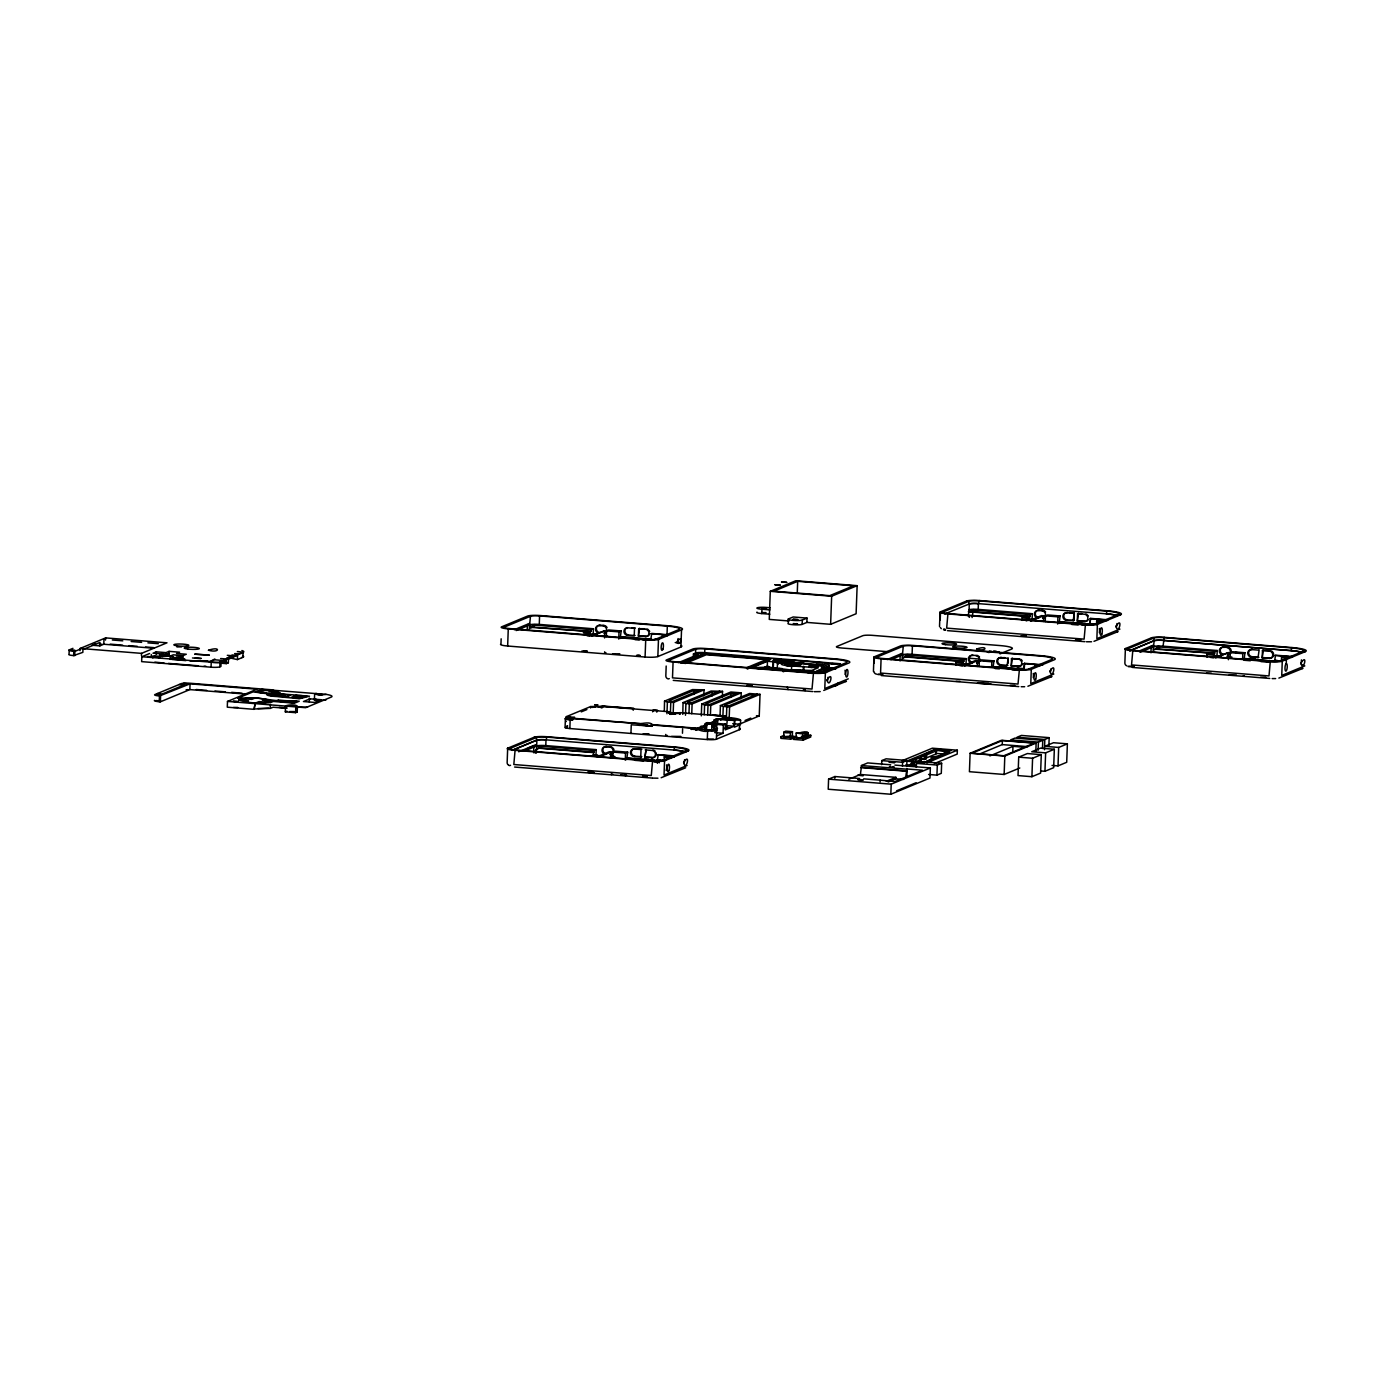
<?xml version="1.0" encoding="UTF-8"?>
<svg xmlns="http://www.w3.org/2000/svg" width="1375" height="1375" viewBox="0 0 1375 1375"><rect width="100%" height="100%" fill="white"/><g stroke="black" fill="none" stroke-linecap="round" stroke-linejoin="round"><path stroke-width="1.5" d="M72.944 648.347L69.214 649.894L69.059 654.208A6.995 0.98 2.1 0 0 73.631 655.6L82.844 652.352L82.947 649.464M73.631 655.6L73.803 651.286A6.995 0.98 2.1 0 1 69.214 649.894M74.748 655.703L74.903 651.372L80.713 648.966M80.059 650.616L80.145 648.45L105.634 637.897L166.994 642.812L141.505 653.366L80.145 648.45M95.133 643.964L92.091 645.236L99.877 645.855L99.997 642.4L84.494 648.914M99.877 645.855L103.778 644.239L103.967 639.341M105.548 640.045L105.634 637.897M141.436 655.531L141.505 653.366M149.583 653.52L141.831 656.734L141.642 661.633L211.062 667.202A6.995 0.98 2.1 0 0 219.811 666.875L220.945 666.394L221.066 662.939L226.377 660.739L226.273 663.627L220.378 663.145M151.216 656.425L151.284 654.552M152.831 657.955L152.9 655.806L159.569 657.834L159.672 655.256L162.714 653.984L162.628 656.58L154.842 655.961M156.2 654.431L156.303 651.836L166.014 652.627L169.073 651.355L179.609 652.197L176.567 653.469L186.295 654.242L182.978 655.617L173.267 654.827L170.225 656.098L159.672 655.256M246.314 694.134L189.853 689.597L160.359 701.817L159.259 701.731L159.466 695.973A6.995 0.98 2.1 0 1 154.894 694.581L181.414 683.581A6.995 0.98 2.1 0 1 190.18 683.255L272.078 689.82L280.328 692.914L275.55 693.086L277.011 693.533L309.495 696.214L299.423 698.741L277.2 696.558A10.777 1.512 2.1 0 1 268.572 693.911L253.034 691.866L237.669 698.242L254.667 697.795L275.395 700.459L299.234 701.216L294.542 703.158L273.298 701.456L270.48 702.625L255.166 703.209L254.083 709.328L227.288 707.18L227.494 701.422L256.988 689.202L190.059 683.839L159.466 695.973M160.359 701.817L160.583 696.059M160.102 654.741L165.928 655.205L166.014 652.627M162.508 656.356L168.884 656.116L169.073 651.355M182.978 655.617L182.892 658.212L170.122 658.694L170.225 656.098M189.853 689.597L190.059 683.839M214.844 658.986L209.275 661.994L214.586 659.794L226.377 660.739M211.062 667.202L211.234 662.303A6.995 0.98 2.1 0 0 220 661.977L243.048 652.42A17.17 2.423 2.1 0 0 241.88 650.53M219.811 666.875L220 661.977M226.273 663.627L228.353 662.767L228.491 659.158L237.548 655.411L237.394 659.587L228.198 657.559M232.873 655.772L226.772 658.298L232.873 655.772L227.322 655.325M237.394 659.587L242.877 657.319L243.048 652.42M254.083 709.328L255.166 703.209M254.959 708.967L270.273 708.4L270.411 704.55M285.312 711.838L285.519 706.08C287.616 704.327 300.42 704.567 295.797 706.905L295.591 712.663L285.312 711.838L286.928 711.167M295.591 712.663L297.206 711.992L297.412 706.234M309.289 701.972L309.427 698.139M323.83 699.823L325.875 700.116L314.342 700.15L314.669 693.997L316.233 693.361M501.153 638.808L500.964 643.981A10.192 1.444 2.1 0 0 507.65 646.027L645.081 657.044A10.192 1.444 2.1 0 0 657.852 656.562L680.9 647.006A20.384 2.87 2.1 0 0 681.347 645.528M507.65 646.027L508.269 628.891A10.192 1.444 2.1 0 1 501.6 626.845L527.691 616.034A10.192 1.444 2.1 0 1 540.461 615.553L668.181 625.78A20.384 2.87 2.1 0 1 681.536 629.87L680.9 647.006M527.192 629.716L527.381 624.525M529.375 625.075L529.444 623.425L514.336 629.681M530.475 616.258L504.384 627.069A7.288 1.031 2.1 0 0 509.145 628.53L646.594 639.547A7.288 1.031 2.1 0 0 655.703 639.203L678.752 629.647A17.462 2.458 2.1 0 0 667.322 626.141L539.584 615.914A7.288 1.031 2.1 0 0 530.475 616.258L529.289 628.581L532.692 627.052L590.442 631.675L591.25 629.647L593.416 628.753L593.209 634.511M534.256 626.811C529.942 623.27 539.636 625.247 534.325 625.092M533.998 752.95A2.905 2.75 67.5 0 1 533.689 751.489L533.895 745.731L528.206 748.086M516.175 630.558L530.166 624.748A7.288 1.031 2.1 0 1 539.275 624.405L539.584 615.914M535.683 753.191L535.803 749.77L539.069 747.983L593.948 752.263L594.017 750.544L596.183 749.633L595.977 755.408L600.205 755.734M535.889 746.264L535.958 744.614L518.667 751.781M511.895 750.372L536.542 740.163L536.628 737.413A7.648 1.083 2.1 0 1 546.202 737.052L673.939 747.295A17.841 2.509 2.1 0 1 685.609 750.87L688.05 751.059L664.555 760.788A10.192 1.444 2.1 0 1 651.784 761.269L514.353 750.269A10.192 1.444 2.1 0 1 507.667 748.223L507.152 762.472A2.905 2.75 67.5 0 0 507.891 764.586M536.422 752.881L536.886 740.18A7.288 1.031 2.1 0 1 545.995 739.836L673.836 750.028A17.841 2.509 2.1 0 1 685.609 752.142M540.77 748.017C536.405 744.459 546.236 746.453 540.839 746.281M524.373 751.042L536.68 745.955A7.288 1.031 2.1 0 1 545.789 745.594L545.995 739.836M720.345 720.156L726.223 717.716L726.309 715.911L725.519 717.664L728.337 717.527A17.462 2.458 2.1 0 1 739.097 719.263L739.527 719.434A17.462 2.458 2.1 0 1 740.575 720.259L740.42 724.384A17.462 2.458 2.1 0 1 739.63 724.986L739.475 729.661L716.409 739.217A7.288 1.031 2.1 0 1 707.3 739.561L569.852 728.544A7.288 1.031 2.1 0 1 565.091 727.083L565.4 718.455L572.997 719.761L573.048 718.317L572.258 720.07L570.161 719.898A7.288 1.031 2.1 0 1 565.4 718.455M572.516 718.592L566.277 718.094L566.328 716.65L590.683 706.544L601.184 706.32L669.212 711.769L669.161 713.212M569.508 720.225L569.559 718.781L567.497 718.919L570.694 719.039L569.559 718.781M569.852 728.544L570.161 719.898M572.43 719.658L572.481 718.214L574.647 717.32L566.328 716.65M587.263 635.955L591.181 634.339L589.789 634.219L590.442 631.675M590.631 707.988L590.683 706.544M600.961 756.766L596.784 756.439L596.853 754.995L592.969 755.442L593.948 752.263M594.017 756.216L594.069 754.772L596.853 754.995M601.133 707.764L601.184 706.32M601.958 707.764L602.748 706.011L633.995 708.52L602.009 706.32M589.067 636.247L604.639 630.833L604.587 637.948M602.748 706.011L602.697 707.455L600.617 707.283A7.288 1.031 2.1 0 0 597.798 707.145M604.673 651.784L604.622 653.211L605.911 652.678M620.194 638.481L621.191 630.97L608.695 629.973L606.513 630.867L606.306 636.642L607.612 636.092M597.506 756.645L609.056 751.85L611.153 752.022L611.153 757.694M611.428 773.214L611.377 774.641L612.683 774.108M626.691 759.67L627.705 752.159L615.209 751.163L613.027 752.073L612.82 757.831L614.127 757.281M618.75 639.083L619.008 631.881L621.191 630.97M625.264 760.272L625.522 753.07L627.705 752.159M625.316 774.314L625.264 775.758L626.57 775.225L620.623 774.744M630.936 733.442L631.262 724.797L651.853 726.086C653.091 721.205 643.569 723.37 640.509 723.663L572.481 718.214M633.205 710.256L633.256 708.83M649.739 633.548A3.781 3.575 67.5 0 1 646.078 636.367L638.413 636.178L638.688 628.684L644.652 628.736M638.413 636.178L639.547 628.323M639.117 723.559L639.169 725.433L639.959 723.68L572.309 718.627M640.509 723.663L640.458 725.106L639.066 725.003M640.905 723.508L640.853 724.952L651.956 725.828M640.75 757.041L641.025 749.547L634.219 748.997A3.781 3.575 67.5 0 0 630.472 752.469A3.781 3.575 67.5 0 0 633.944 756.491L641.627 756.68L633.944 756.491M645.081 657.044L645.717 639.908A10.192 1.444 2.1 0 0 658.487 639.427L681.536 629.87M644.909 757.367L646.061 749.53L644.909 757.367L652.592 757.556A3.781 3.575 67.5 0 0 656.167 752.812M668.078 634.734A17.462 2.458 2.1 0 0 667.012 634.648L651.733 633.428L650.788 639.495L620.245 637.038M651.114 726.395L652.008 724.402M651.561 726L651.612 724.556L697.434 728.234L726.138 716.341L680.316 712.663L672.633 713.092L669.212 711.769M652.317 724.608L652.248 726.052L640.32 725.158M652.627 711.82L653.434 710.067L657.594 710.411L652.678 710.377M657.852 656.562L658.487 639.427M656.803 712.164L656.855 710.72M626.742 758.227L657.284 760.684L658.247 754.617L673.509 755.837A17.462 2.458 2.1 0 1 674.592 755.923M657.388 763.314L657.095 759.894L660.653 760.134M659.209 762.867L659.295 760.702M664.314 710.944L664.538 701.113L692.502 689.58L704.017 689.855L703.794 695.75M667.012 634.648L667.322 626.141M666.188 666.033L665.827 675.812A2.905 2.75 67.5 0 0 668.508 678.923L669.247 678.614M664.125 760.53L664.263 756.92L671.395 756.027L657.508 754.927M665.741 734.422L665.689 735.866L666.995 735.316M666.961 713.762L667.391 701.972L664.538 701.113M668.766 713.367L668.817 711.941M670.364 714.038L670.794 702.247L701.233 689.631M673.08 662.011L672.495 677.858L812.023 689.047L813.484 672.839A7.288 1.031 2.1 0 0 822.594 672.495L825.378 672.719L848.856 662.991A20.384 2.87 2.1 0 0 835.519 658.9L705.702 648.502A10.192 1.444 2.1 0 0 692.948 648.983L666.411 659.983A10.192 1.444 2.1 0 0 673.08 662.011L812.608 673.2A10.192 1.444 2.1 0 0 825.378 672.719L824.794 688.566L848.289 678.82M673.131 714.261L673.561 702.47L704.017 689.855M678.253 643.552L678.391 639.564M679.886 714.261L679.938 712.817M682.773 714.381L683.066 702.591L711.047 691.058L722.545 691.35L722.339 697.228M682.464 733.236L682.619 728.922M685.489 715.241L685.919 703.467L683.066 702.591M688.961 713.556L689.322 703.742L719.778 691.127M693.327 657.8L693.464 653.967L695.853 652.97A6.995 0.98 2.1 0 1 704.619 652.644L840.486 663.764L829.469 663.987L821.906 667.116L834.333 668.113M691.745 713.78L692.106 703.966L722.545 691.35M691.694 729.283L691.745 727.839L691.264 729.455L692.261 729.042M693.756 694.478L693.894 690.439L699.72 690.267M695.578 653.245L695.716 649.206A7.288 1.031 2.1 0 1 704.842 648.862L834.642 659.261A17.462 2.458 2.1 0 1 846.089 662.767L822.594 672.495M695.819 729.97C694.461 727.152 703.553 733.116 707.609 730.916A7.288 1.031 2.1 0 0 716.736 730.572L716.409 739.217M697.434 728.234L697.383 729.661L691.23 729.18M700.906 729.695L701.044 726.086M701.302 715.877L701.731 704.086L730.881 692.003L741.228 692.845L741.005 698.723M704.688 652.884L704.842 648.862M704.241 714.777L704.602 704.963L701.731 704.086M705.066 730.022L705.306 723.542L707.489 722.648L713.986 723.216L713.78 728.973M706.475 729.867L706.698 723.663L708.881 722.752L708.83 724.195L715.567 721.394L715.619 719.967L717.784 719.056L717.63 723.388L712.095 725.673M707.438 724.075L707.489 722.648M707.644 715.052L708.005 705.237L738.444 692.622M707.3 739.561L707.609 730.916M710.411 715.275L710.772 705.461L741.228 692.845M712.147 695.956L712.302 691.917L718.248 691.745M739.63 724.986L734.422 727.152L734.663 720.311L734.027 726.241L725.244 729.884L725.45 724.127L718.85 723.594L716.77 724.453L716.547 730.228L711.7 729.833L711.906 724.075L713.986 723.216M734.663 720.311L716.616 718.85L714.227 719.847L714.175 721.291L715.567 721.394M716.083 721.927L715.98 724.797L714.673 725.347M720.019 716.392L720.414 705.581L749.547 693.498L760.031 694.341L759.241 715.945L738.306 724.625M722.872 717.252L723.267 706.458L720.414 705.581M716.53 735.969L723.061 733.27L723.353 724.986L725.45 724.127M726.378 718.523L726.808 706.733L757.264 694.117M729.163 718.747L729.592 706.956L760.031 694.341M730.675 697.434L730.83 693.413L736.931 693.241M756.525 668.422L766.27 668.766L769.312 667.511L779.848 668.783M769.811 614.212L761.802 613.559L761.956 609.245A7.288 1.031 2.1 0 1 757.195 607.784A7.288 1.031 2.1 0 1 766.305 607.441L770.309 607.767M766.27 668.766L769.312 667.511M774.95 661.994L767.473 661.255L767.267 667.03L789.834 669.848L811.731 670.45L818.28 667.752L791.639 665.947A8.594 1.203 2.1 0 1 785.761 665.466M806.884 622.411L807.039 618.097L793.152 616.98L788.425 618.939L788.27 623.253A7.288 1.031 2.1 0 0 793.031 624.714A7.288 1.031 2.1 0 0 802.158 624.37L806.884 622.411L830.62 624.319L856.109 613.748L857.141 585.664L795.781 580.748L770.292 591.319L769.261 619.403L789.044 620.984M772.956 667.477L773.18 661.719M780.227 662.372C751.816 654.775 823.677 665.964 773.145 660.567M773.334 667.511L773.541 661.753L777.477 662.956L789.25 662.028M773.231 661.186L773.953 660.447M776.806 670.037L779.866 668.353M777.477 662.956L777.27 668.714L782.048 668.525M778.25 664.125L778.405 660.137M773.953 660.894L782.994 660.12M780.966 736.656L780.897 738.375L790.608 739.166L793.873 737.808L793.942 736.089L790.677 737.43L780.966 736.656L784.214 735.298L784.163 737.034M784.73 663.867L784.85 660.327L778.388 660.567M783.767 731.981L783.733 736.656L792.327 736.003L792.481 731.672L785.812 731.139C780.141 733.081 791.038 733.459 792.481 731.672M786.517 670.828L776.823 669.608M791.502 669.797L791.639 665.947A10.777 1.512 2.1 0 1 783.011 663.3L782.255 662.767M790.281 736.845L790.436 732.514M790.608 739.166L790.677 737.43M797.242 593.33L797.689 581.333L853.497 585.802L829.744 595.65L773.936 591.181L797.689 581.333M796.658 738.031L796.709 736.312L793.461 737.653L793.392 739.389L803.103 740.163L806.369 738.805L806.438 737.086L801.487 736.725M797.689 671.052L809.634 671.258L794.991 670.467L797.672 671.498L794.973 670.897L807.537 671.155M796.262 732.995L795.953 737.481L800.783 738.083L804.822 737L804.977 732.669L796.142 733.064L801.487 733.734L804.977 732.669M800.456 665.552L800.594 661.805M802.158 624.37L802.312 620.056L807.039 618.097M803.258 670.192L803.395 666.359M803.773 670.33L803.911 666.48M802.777 737.842L802.931 733.528M803.103 740.163L803.172 738.444L806.438 737.086M808.844 666.325C813.536 669.436 823.487 664.039 812.092 665.225C800.8 667.494 826.409 663.85 815.117 667.545M802.536 736.295L806.902 736.123L807.022 733.253C811.817 729.85 789.164 733.958 807.022 733.253M810.786 735.281L807.297 736.725L807.245 738.444L810.717 737.017L810.786 735.281L805.836 734.92M806.902 736.123L808.122 735.625L808.225 732.755M811.817 673.509L811.903 671.344L826.255 672.495M821.116 671.619L817.197 670.862L823.711 668.164L833.559 668.955M817.18 671.309L823.711 668.164M828.902 669.161L829.022 665.552M830.62 624.319L831.652 596.234L857.141 585.664M859.581 778.508L834.9 776.531L828.592 779.144L828.214 789.233L890.828 794.252L929.981 778.027L930.342 767.938L894.867 765.102M834.831 778.267L834.9 776.531M848.805 779.281L860.372 774.486L861.369 767.267L906.623 770.894L907.122 768.986L922.402 770.206L894.988 781.567L880.155 780.158L880.086 781.894M861.369 767.267L861.438 765.548L867.728 762.919L890.691 764.775M873.434 671.464L873.95 657.216M874.191 663.128L874.414 656.752L900.522 645.941A10.192 1.444 2.1 0 1 913.275 645.442L1040.995 655.686A20.384 2.87 2.1 0 1 1054.35 659.759L1031.302 669.316A10.192 1.444 2.1 0 1 1018.531 669.797L881.083 658.797A10.192 1.444 2.1 0 1 874.414 656.752M881.083 658.797L880.567 673.045L1018.016 684.062L1019.408 669.436A7.288 1.031 2.1 0 0 1028.517 669.092L1031.302 669.316L1030.769 683.581L1053.834 674.025M881.633 764.638L881.77 760.616L886.119 758.811L906.95 760.478L906.727 766.528M890.828 794.252L891.206 784.163L930.342 767.938M900.058 660.945A2.905 2.75 67.5 0 1 899.989 660.189L900.195 654.431M888.147 781.98L895.864 778.783L895.916 777.339L860.372 774.486M902.189 654.981L902.258 653.314L887.167 659.57M1028.517 669.092L1051.566 659.553A17.462 2.458 2.1 0 0 1040.136 656.047L912.416 645.803A7.288 1.031 2.1 0 0 903.289 646.164L902.103 658.47L904.561 656.975M902.447 766.305L902.602 762.283L906.95 760.478M907.087 656.717C902.705 653.159 912.536 655.17 907.139 654.981M905.661 777.477L906.623 770.894M906.83 777.047L907.122 768.986M890.88 659.673L902.98 654.655A7.288 1.031 2.1 0 1 912.089 654.311L912.416 645.803M911.488 765.48L911.625 761.595L913.103 760.977L913.533 764.638L905.661 765.016M928.606 774.469L936.942 775.139L941.291 773.334L941.652 763.262L915.888 761.2L914.409 761.819L914.272 765.703L916.008 764.981M919.737 762.386L915.888 761.2M916.334 767.422L916.489 763.4L920.837 761.595M920.958 756.113L920.837 759.138L924.447 759.43L926.2 758.708L926.303 755.683L920.958 756.113L926.303 755.683M913.533 764.638L910.336 764.38L921.319 760.031L921.439 757.006L909.941 760.667M924.447 759.43L924.567 756.405M936.014 750.973L926.664 754.841L926.544 757.866L935.894 753.998L935.584 750.939L936.805 750.423L945.553 751.128L944.333 751.644L944.23 754.669M931.219 760.392L931.339 757.367L937.303 756.13M939.52 626.536L940.053 612.288M940.208 619.97L940.517 611.823L966.608 601.013A10.192 1.444 2.1 0 1 979.378 600.531L1107.098 610.758A20.384 2.87 2.1 0 1 1120.453 614.848L1097.388 624.387A10.192 1.444 2.1 0 1 1084.634 624.869L947.186 613.869A10.192 1.444 2.1 0 1 940.517 611.823L942.941 612.012A7.648 1.083 2.1 0 0 947.942 613.542L1085.391 624.559A7.648 1.083 2.1 0 0 1094.964 624.198L1097.388 624.387L1096.872 638.653L1119.92 629.097M926.664 754.841L924.43 754.669L935.602 749.186L951.156 750.441L923.622 762.695L949.163 752.108M935.894 753.998L936.805 750.423M936.942 775.139L937.303 765.067L941.652 763.262M956.02 665.328L956.123 662.441L963.222 662.733L964.064 659.553L966.247 658.642L966.023 664.417M911.625 761.595L901.914 760.822L932.353 748.189L957.344 750.2L957.206 754.084L934.364 763.555M960.094 665.861L963.995 664.228L962.62 664.125L963.222 662.733M963.634 665.397L963.703 663.678L969.461 664.142M1032.127 619.489L1032.333 613.714L1030.167 614.625L1030.098 616.344L969.014 611.462L968.12 615.794L969.461 617.341M969.014 611.462L969.289 603.969A7.288 1.031 2.1 0 1 978.398 603.625L1106.239 613.817A17.841 2.509 2.1 0 1 1117.205 615.588M972.091 617.564L973.036 611.772M973.173 611.789C968.859 608.248 978.587 610.208 973.242 610.053M1035.839 751.248L1036.131 743.067L1001.43 740.283L970.114 753.259L969.427 771.702L1004.145 774.469L1019.803 767.989M1030.167 614.625L969.083 609.727A7.288 1.031 2.1 0 1 978.192 609.383L978.398 603.625M977.247 666.497L977.453 660.722L975.373 660.567L961.881 666.153M979.12 666.531L979.344 660.773L981.509 659.88L994.005 660.877L993.059 666.944L1023.602 669.384L1024.547 663.317L1039.827 664.538A17.462 2.458 2.1 0 1 1042.972 664.847M991.633 667.184L991.839 661.77L994.005 660.877M979.395 754.067L1002.237 744.597L1002.375 740.575L1034.309 743.136L1003.87 755.752L971.936 753.191L1002.375 740.575M1007.995 663.506L1008.202 657.903L1007.05 665.741L1000.261 665.208A3.781 3.575 67.5 0 1 996.789 661.169A3.781 3.575 67.5 0 1 1000.536 657.714L1004.798 657.628M1004.145 774.469L1004.816 756.044L1036.131 743.067M1022.381 664.073A3.781 3.575 67.5 0 1 1018.892 666.273L1011.227 666.084L1011.502 658.591L1019.167 658.78A3.781 3.575 67.5 0 1 1019.786 658.883M1011.227 666.084L1012.361 658.23M1012.773 752.091L1012.98 746.333L1024.891 747.278M1022.123 620.4L1022.227 617.53L1029.325 617.805L1030.098 616.344M1018.703 757.144L1018.016 775.586L1031.903 776.703L1040.6 773.094L1041.288 754.652L1027.4 753.552L1018.703 757.144L1032.591 758.261L1041.288 754.652M1024.409 667.167L1024.547 663.317M1026.18 620.933L1030.098 619.3L1028.706 619.197L1029.325 617.805M1031.903 776.703L1032.591 758.261M1038.108 750.303L1038.417 742.122L1042.766 740.317L1042.456 748.516M1029.909 620.417L1041.459 615.639L1043.556 615.811L1043.556 621.483M1045.223 621.603L1045.43 615.845L1047.612 614.952L1060.108 615.948L1059.094 623.459M1044.45 749.702L1044.828 739.458L1049.177 737.653L1048.884 745.852M1044.948 771.289L1045.636 752.864L1054.333 749.255L1053.662 767.68L1044.948 771.289L1040.995 770.98M1057.667 624.044L1057.925 616.842L1060.108 615.948M1058.011 765.892L1058.681 747.45L1067.378 743.841L1066.708 762.283L1058.011 765.892L1052.047 765.411M1073.153 620.812L1074.305 612.975L1074.03 620.469L1066.347 620.28A3.781 3.575 67.5 0 1 1062.875 616.241A3.781 3.575 67.5 0 1 1066.622 612.786L1067.498 612.425M1086.817 620.984A3.781 3.575 67.5 0 1 1084.995 621.345L1077.312 621.156L1077.588 613.663L1081.867 613.577M1077.312 621.156L1078.464 613.302M1059.145 622.016L1089.688 624.456L1090.65 618.389L1105.913 619.627A17.462 2.458 2.1 0 1 1108.044 619.816M1089.688 624.456L1090.65 618.389M1096.528 624.302L1096.666 620.709L1103.798 619.816L1089.911 618.698M1097.405 623.941L1097.542 620.348M1151.03 652.816A2.905 2.75 67.5 0 1 1150.961 652.059L1151.184 646.302M1153.178 646.834L1153.23 645.184L1138.139 651.441M1129.58 650.77L1153.814 640.733L1153.917 637.983A7.648 1.083 2.1 0 1 1163.491 637.622L1291.211 647.866A17.841 2.509 2.1 0 1 1302.898 651.441L1305.322 651.63L1282.273 661.186A10.192 1.444 2.1 0 1 1269.503 661.667L1132.055 650.65A10.192 1.444 2.1 0 1 1125.386 648.605L1124.87 662.87A2.905 2.75 67.5 0 0 1126.83 665.827M1302.091 652.386A17.841 2.509 2.1 0 0 1291.108 650.598L1163.388 640.372A7.288 1.031 2.1 0 0 1154.158 640.75L1153.092 650.341L1156.478 648.811L1214.228 653.452L1215.036 651.406L1217.219 650.513L1216.995 656.27L1220.828 656.58M1158.111 646.852C1163.491 647.092 1153.848 644.944 1158.059 648.587L1157.183 648.88M1139.961 652.317L1153.952 646.525A7.288 1.031 2.1 0 1 1163.061 646.164L1164.247 637.312L1291.984 647.556A20.384 2.87 2.1 0 1 1305.322 651.63M1206.992 657.198L1207.095 654.311L1214.194 654.603L1214.228 653.452M1211.066 657.714L1214.967 656.098L1213.592 655.978L1214.194 654.603M1214.606 657.267L1214.675 655.531L1220.433 655.995M1228.373 659.708L1228.425 652.592L1212.853 658.006M1250.322 660.756L1243.98 660.241L1244.977 652.73L1232.481 651.733L1230.316 652.644L1230.092 658.402L1231.398 657.852M1242.605 659.038L1242.811 653.641L1244.977 652.73M1258.022 657.611L1258.898 657.25L1252.092 656.7A3.781 3.575 67.5 0 1 1248.62 652.678A3.781 3.575 67.5 0 1 1252.367 649.223L1251.508 649.584A3.781 3.575 67.5 0 0 1247.761 653.039A3.781 3.575 67.5 0 0 1251.233 657.061L1258.022 657.611L1259.173 649.756M1272.683 657.009A3.781 3.575 67.5 0 1 1269.864 658.127L1262.198 657.938L1262.473 650.461L1270.139 650.633M1262.198 657.938L1263.333 650.1M1244.031 658.797L1274.573 661.255L1275.519 655.188L1290.798 656.408A17.462 2.458 2.1 0 1 1292.93 656.597M1281.414 661.1L1281.552 657.491L1288.667 656.597L1274.78 655.497M1286.244 663.661L1286.398 659.484M1291.108 650.598L1291.984 647.556M567.463 727.22L565.933 727.495L567.652 726M684.148 763.503L684.578 759.756M1050.466 672.203L1050.981 668.869M566.259 727.719L567.411 725.948M566.002 727.616L567.273 725.88M680.247 642.675C684.2 632.775 671.12 645.769 680.247 642.675L677.48 642.452L678.064 638.567M827.423 681.141L828.025 677.256M1116.38 627.413L1116.981 623.545M1301.266 664.211L1301.42 659.897M101.973 644.188L99.395 644.428M187.928 689.648L186.123 689.82M314.669 693.997L319.584 695.166L326.081 694.358M297.206 711.992L296.02 711.219M593.673 772.217L588.07 772.08M713.35 739.097L708.005 739.08M803.464 689.545L805.32 690.112M877.542 674.42L882.337 674.455M943.525 629.166L945.519 629.63M1020.955 635.903L1025.75 635.938M1075.525 640.062L1080.32 640.097M1134.083 666.188C1117.892 666.205 1140.459 667.648 1132.072 666.153M1211.237 673.131L1206.442 673.114M1265.825 677.291L1260.6 677.17M566.277 721.273L566.019 721.652M538.261 748.275L535.803 749.77M808.122 735.625L806.919 735.041M242.877 657.319L243.495 656.941A17.17 2.423 2.1 0 0 242.842 655.858M845.402 681.484L846.433 681.295L823.78 690.439M685.678 767.783L661.152 777.717M1117.05 631.761L1118.081 631.572L1093.984 641.317M1050.947 676.689L1051.978 676.5L1027.898 686.245M1301.919 668.542L1302.967 668.353L1278.87 678.098M156.303 651.836L153.003 653.211L162.714 653.984M165.928 655.205L168.97 653.95L162.594 654.191M154.894 662.114L164.072 663.042M170.122 658.694L173.164 657.422L182.892 658.212M238.803 699.961C249.339 696.712 261.577 697.658 272.095 700.992C261.559 704.258 249.322 703.312 238.803 699.961L248.514 700.752L245.472 702.006M254.873 698.122L251.831 699.377L242.103 698.603M256.025 702.848L259.067 701.594L268.795 702.367M265.427 698.964L262.384 700.219L272.095 700.992M270.273 708.4L273.092 707.231L285.828 708.245M314.463 699.755L316.027 699.119M295.9 708.28L299.028 706.973A6.995 0.98 2.1 0 0 307.742 706.819M532.572 626.794L531.008 627.378L591.181 631.383M600.119 625.178A3.781 3.575 67.5 0 0 596.372 628.633A3.781 3.575 67.5 0 0 599.844 632.655L598.984 633.016A3.781 3.575 67.5 0 1 595.495 628.994A3.781 3.575 67.5 0 1 599.259 625.539L604.003 625.488A3.781 3.575 67.5 0 1 607.062 627.602M599.259 625.539L604.003 625.488M589.789 634.219L596.647 634.236M591.697 636.195L604.639 630.833M627.43 635.302L634.236 635.852L634.511 628.358L627.705 627.808A3.781 3.575 67.5 0 0 623.958 631.262A3.781 3.575 67.5 0 0 627.43 635.302L635.112 635.491M643.173 640.269L648.708 638.997M655.17 638.859L658.505 639.134M661.925 636.058L664.881 634.837L650.994 633.72M619.798 653.795L612.545 653.847M695.716 649.206L669.178 660.206A7.288 1.031 2.1 0 0 673.956 661.65L813.484 672.839M678.7 662.561L698.466 654.363L693.464 653.967M680.814 663.059L703.983 653.452L770.894 658.814L747.725 668.422M682.842 662.922L704.189 654.07L770.55 659.381L747.261 669.041M685.128 663.541L706.337 654.758L766.305 659.57L747.038 667.545M566.277 718.094L570.023 716.53M581.264 711.872L586.884 709.552M688.05 751.059A20.384 2.87 2.1 0 0 674.695 746.986L546.975 736.742A10.192 1.444 2.1 0 0 534.205 737.223L507.667 748.223L510.108 748.413A7.648 1.083 2.1 0 0 515.109 749.942L652.558 760.959A7.648 1.083 2.1 0 0 662.131 760.598L664.555 760.788L664.039 775.053L687.087 765.497M510.108 748.413L536.628 737.413L534.205 737.223M512.239 750.389L536.886 740.18M515.109 749.942L513.82 764.517L651.269 775.534L652.592 760.942M546.975 736.742L546.116 739.802A7.648 1.083 2.1 0 0 536.542 740.163M536.8 749.066L539.069 747.983M510.555 765.273L509.816 765.583A2.905 2.75 67.5 0 1 508.441 765.084M693.894 690.439L669.109 700.717L672.306 701.628M767.473 661.255L752.108 667.631L769.106 667.184M764.363 667.373L767.852 665.93M712.302 691.917L687.5 702.195L690.852 703.106M730.83 693.413L706.028 703.673L709.517 704.602M783.234 671.756L786.534 670.398M605.481 754.222A3.781 3.575 67.5 0 1 602.009 750.183A3.781 3.575 67.5 0 1 605.756 746.728L610.517 746.677A3.781 3.575 67.5 0 1 611.136 746.78M605.756 746.728L610.517 746.677M593.106 755.167L594.069 754.772M816.286 664.108L822.817 664.28M942.941 612.012L969.031 601.202A7.648 1.083 2.1 0 1 978.605 600.841L1106.342 611.067A17.841 2.509 2.1 0 1 1118.013 614.642L1120.453 614.848M599.861 756.697L611.153 752.022M944.711 613.972L969.289 603.969M947.942 613.542L946.67 628.117L1084.102 639.134L1085.442 624.542M979.378 600.531L978.519 603.573A7.648 1.083 2.1 0 0 968.945 603.934L969.031 601.202L966.608 601.013M808.156 672.891L811.903 671.344M812.488 671.533L813.656 671.034M825.619 667.717L828.919 665.947M634.219 748.997L641.902 749.186M680.883 736.433L671.636 736.347M706.939 725.708L696.111 729.85M903.289 646.164L877.198 656.975A7.288 1.031 2.1 0 0 881.959 658.436L1019.408 669.436M727.306 719.709L726.67 725.656L734.027 726.241M711.7 729.833L717.114 729.197M674.695 746.986L673.836 750.028A17.462 2.458 2.1 0 1 685.541 752.314M745.044 720.466L750.75 718.094M650.684 761.045L654.775 760.375M903.117 657.783L906.95 656.7L963.995 661.272M657.284 760.684L627.481 757.934M662.131 760.598L685.609 750.87M1039.036 610.139A3.781 3.575 67.5 0 0 1035.289 613.594A3.781 3.575 67.5 0 0 1038.761 617.633L1037.884 617.994A3.781 3.575 67.5 0 1 1034.413 613.955A3.781 3.575 67.5 0 1 1038.159 610.5L1042.92 610.448A3.781 3.575 67.5 0 1 1044.141 610.775M1038.159 610.5L1042.92 610.448M1028.706 619.197L1035.564 619.214M1030.614 621.173L1043.556 615.811M971.798 662.922A3.781 3.575 67.5 0 1 968.327 658.883A3.781 3.575 67.5 0 1 972.073 655.428L972.933 655.067M972.073 655.428L976.817 655.377A3.781 3.575 67.5 0 1 978.055 655.703M1066.347 620.28L1074.03 620.469M962.62 664.125L963.703 663.678M964.511 666.084L977.453 660.722M1000.038 653.881L1011.57 649.103A17.686 2.492 2.1 0 0 999.986 645.562L872.266 635.336A7.494 1.048 2.1 0 0 862.864 635.68L836.773 646.491A7.494 1.048 2.1 0 0 841.672 648.003L888.198 651.733M1107.098 610.758L1106.239 613.817A17.462 2.458 2.1 0 1 1117.308 615.759M1082.091 625.23L1087.178 624.147M1089.498 623.683L1094.087 623.837L1089.584 623.648L1093.056 623.923M1094.964 624.198L1118.013 614.642M1000.261 665.208L1007.927 665.38M978.742 682.584L977.436 683.117L991.306 684.234M1015.987 670.158L1021.522 668.903L1018.067 670.33L1012.052 669.9M1034.739 665.964L1037.695 664.744L1023.808 663.627M1164.247 637.312A10.192 1.444 2.1 0 0 1151.494 637.794L1125.386 648.605L1127.827 648.811A7.648 1.083 2.1 0 0 1132.828 650.341L1270.277 661.358A7.648 1.083 2.1 0 0 1279.833 660.997L1282.273 661.186L1281.741 675.452L1304.806 665.895M1127.827 648.811L1153.917 637.983L1151.494 637.794M1129.923 650.805L1154.158 640.75M1132.828 650.341L1131.539 664.916L1268.988 675.933L1270.311 661.341M1156.358 648.553L1154.794 649.155L1214.984 653.142M935.602 749.186L908.119 760.581L913.103 760.977M912.089 760.891L921.439 757.006M919.205 762.059L920.408 761.544M926.905 762.816L957.344 750.2M886.273 781.327L895.916 777.339M1222.77 654.792A3.781 3.575 67.5 0 1 1219.298 650.753A3.781 3.575 67.5 0 1 1223.045 647.298L1227.806 647.247A3.781 3.575 67.5 0 1 1230.333 653.623M1223.045 647.298L1227.806 647.247M1213.592 655.978L1214.675 655.531M1215.483 657.955L1228.425 652.592M896.586 790.831L916.145 782.719M989.862 755.906L1012.98 746.333M1251.233 657.061L1252.092 656.7M1229.095 675.039L1236.348 674.97M1266.959 662.028L1272.064 660.945L1269.039 662.2M1277.925 660.705L1274.797 660.292M1274.573 661.255L1244.77 658.505M1278.612 660.773L1274.453 660.43M1242.983 676.156L1244.289 675.606M1279.833 660.997L1302.898 651.441M532.692 627.052L530.097 626.484M538.33 748.292L539.945 747.966M904.647 657.009L906.245 656.666M903.822 657.284L905.386 656.7M155.994 700.58L160.548 700.958L158.83 700.545M237.755 707.455L233.578 707.42M793.255 623.58L797.534 623.923L796.469 623.58M1026.386 635.903L1022.158 635.972M882.973 674.42L878.178 674.403M1080.956 640.062L1076.161 640.045M1014.853 685.438L1010.058 685.403M959.956 681.347L956.038 681.33M1291.881 657.37L1288.925 657.13L1291.709 657.095M820.188 691.608L814.344 691.677M586.678 651.08L583.911 651.08M945.038 629.32L943.577 629.698L945.502 630.059M274.811 692.639L275.705 692.467L268.555 690.714M989.536 652.438L987.405 652.18L988.797 652.438M804.839 689.786L803.327 690.078L805.32 690.542M674.334 756.834L671.653 756.559L674.42 756.525M890.484 766.408C885.637 767.078 897.48 767.645 893.166 766.511M1091.544 641.764L1086.422 641.764M205.82 666.205L204.05 666.205M169.967 659.33L184.697 658.78M778.336 663.025L788.098 662.664M807.83 672.1L805.269 672.083M257.95 708.538L268.572 708.125M1275.639 678.58L1272.184 678.597M1024.667 686.727L1021.212 686.727M657.938 778.198L652.678 778.113M667.477 635.662L665.139 635.37L667.597 635.284M203.07 660.911L189.956 660.928M782.977 660.55L785.228 660.722M1040.291 665.569L1037.987 665.328L1040.033 665.139M265.787 692.983C246.83 690.302 272.164 689.116 277.578 692.691L263.914 693.206L255.458 691.763L258.895 690.336L263.966 690.748M646.731 776.652L642.641 776.239M646.714 777.081L642.623 776.669L646.92 776.394M792.722 670.037L801.23 670.364M788.081 689.58L787.308 687.07M639.959 655.291L637.828 655.17M639.942 655.72L636.556 655.308M791.725 666.084L795.747 666.222M204.72 660.945L209.292 661.272M812.006 667.58L809.256 667.236M1069.2 612.562L1074.305 612.975M1066.622 612.786L1073.428 613.336M1077.588 613.663L1084.394 614.212A3.781 3.575 67.5 0 1 1087.866 618.252A3.781 3.575 67.5 0 1 1084.119 621.706M770.292 591.319L831.652 596.234M978.192 609.383L1032.333 613.714M1045.43 615.845L1057.925 616.842M1096.666 620.709L1104.28 621.311M968.275 611.755L1029.359 616.653M1078.189 620.795L1084.995 621.345M1022.227 617.53L1028.758 618.045M1076.78 622.634L1083.156 623.15M1059.884 621.706L1090.427 624.164M1071.795 624.473L1078.138 624.989M761.956 609.245L769.983 609.881M1251.508 649.584L1258.297 650.117M1262.473 650.461L1269.28 650.994A3.781 3.575 67.5 0 1 1272.752 655.033A3.781 3.575 67.5 0 1 1269.005 658.487M1163.061 646.164L1217.219 650.513M1153.952 646.525L1215.036 651.406M1230.316 652.644L1242.811 653.641M947.427 630.644L1084.875 641.661M1281.552 657.491L1287.258 657.955M1263.058 657.577L1269.864 658.127M1207.095 654.311L1213.627 654.827M1227.583 656.683L1231.845 657.027M1248.878 658.402L1255.272 658.917M1226.552 657.044L1230.367 657.336M1260.909 661.598L1267.252 662.114M1132.312 667.425L1269.744 678.442M631.984 627.722L635.388 627.997M638.688 628.684L645.477 629.234A3.781 3.575 67.5 0 1 648.948 633.273A3.781 3.575 67.5 0 1 645.202 636.728M1000.536 657.714L1007.325 658.264M1011.502 658.591L1018.291 659.141A3.781 3.575 67.5 0 1 1021.78 663.162A3.781 3.575 67.5 0 1 1018.016 666.634M968.55 658.161L979.12 659.02A7.494 1.048 2.1 0 0 980.083 659.089M539.275 624.405L593.416 628.753M912.089 654.311L966.247 658.642M530.166 624.748L591.25 629.647M606.513 630.867L619.008 631.881M902.98 654.655L964.064 659.553M979.344 660.773L991.839 661.77M905.506 656.958L963.256 661.581M639.272 635.817L646.078 636.367M1012.086 665.723L1018.892 666.273M590.408 632.844L583.309 632.552L589.841 633.067M956.123 662.441L962.655 662.973M1000.038 666.703L1006.414 667.219M1017.07 668.061L1023.447 668.577M620.984 636.728L651.527 639.186M993.798 666.634L1024.341 669.075M508.269 628.891L645.717 639.908M675.228 642.555L679.044 642.847M634.992 639.667L639.22 640.011M995.122 668.559L999.35 668.886M797.964 662.63L804.066 663.128M792.722 662.475L823.35 664.933M810.494 665.208L821.322 666.084M826.358 667.391L830.208 667.7M821.442 667.82L835.811 668.972M823.694 668.594L831.566 669.23M821.838 669.281L828.042 669.78M821.391 669.539L827.544 670.037M980.719 682.739L988.659 683.375M881.323 675.572L1018.772 686.589M817.197 670.862L827.028 671.653M805.269 670.691L811.336 671.172M673.269 680.384L812.797 691.556M112.338 640.011L122.787 640.836M131.158 641.506L141.608 642.348M147.881 642.864L158.331 643.689M755.734 694.753L749.495 694.908L724.711 705.169L728.337 706.114M110.138 644.136L122.633 645.15M128.889 645.648L137.208 646.302M145.544 646.972L153.88 647.642M103.778 644.239L153.966 648.261M231.98 654.964L237.548 655.411M220.619 658.522L228.491 659.158M176.481 656.064L182.308 656.528M195.216 657.852L201.352 658.35M192.483 657.955L200.681 658.625M168.884 656.116L173.113 656.442M220.498 662.131L228.353 662.767M73.803 651.286L74.903 651.372M141.831 656.734L221.066 662.939M171.961 659.484L185.952 660.619M667.391 701.972L673.561 702.47M685.919 703.467L692.106 703.966M704.602 704.963L710.772 705.461M723.267 706.458L729.592 706.956M168.317 663.386L198.378 665.792M1049.177 737.653L1021.419 735.436L1017.07 737.223L1044.828 739.458M756.473 715.722L759.241 715.945M1042.766 740.317L1014.991 738.083L1010.642 739.888L1038.417 742.122M726.309 715.911L712.388 715.172L725.57 716.22M1067.378 743.841L1053.491 742.723L1044.794 746.333L1058.681 747.45M670.037 712.852L680.453 713.677M669.934 713.917L674.111 714.261M723.25 718.936L740.575 720.328M716.186 719.039L734.233 720.483M714.227 719.847L715.619 719.967M1002.237 744.597L1027.778 746.659M732.737 723.68L740.42 724.298M1054.333 749.255L1040.445 748.137L1031.748 751.747L1045.636 752.864M705.306 723.542L711.906 724.075M716.77 724.453L723.353 724.986M271.391 690.095L326.425 694.409A17.17 2.423 2.1 0 1 331.238 697.091L305.663 707.695L227.494 701.422M727.598 727.873L729.678 728.045M179.025 684.578L184.027 684.973L162.284 693.98L157.283 693.584M700.717 727.512L706.544 727.977M801.47 736.261L807.297 736.725M691.316 728.011L696.163 728.406M651.166 724.952L695.87 728.527M698.689 729.128L716.736 730.572M196.213 689.511L206.628 690.353M214.947 691.006L225.363 691.848M231.619 692.347L242.017 693.189M793.461 737.653L803.172 738.444M714.725 732.6L723.061 733.27M935.567 750.045L949.18 751.145M970.114 753.259L1004.816 756.044M944.333 751.644L947.53 751.884M936.702 753.448L945.45 754.153M931.339 757.367L933.831 757.573M922.591 758.416L926.2 758.708M279.159 707.386L287.255 708.039M919.102 759.859L921.319 760.031M914.409 761.819L922.745 762.489M881.77 760.616L902.602 762.283M916.489 763.4L937.303 765.067M861.438 765.548L906.692 769.175M645.184 749.891L651.991 750.423A3.781 3.575 67.5 0 1 655.462 754.462A3.781 3.575 67.5 0 1 651.716 757.917M860.63 767.577L905.884 771.203M545.789 745.594L596.183 749.633M536.68 745.955L594.017 750.544M613.027 752.073L625.522 753.07M664.263 756.92L671.877 757.539M539.206 748.241L593.209 752.572M645.786 757.006L652.592 757.556M610.311 756.113L614.573 756.456M644.377 758.845L648.622 759.189M657.181 759.859L665.672 760.375M895.864 778.783L903.633 779.402M610.775 756.594L614.986 756.92M635.164 760.358L643.62 761.028M654.191 761.87L658.436 762.214M863.706 778.852L880.155 780.158M828.592 779.144L891.206 784.163M514.594 767.044L652.025 778.061M230.536 657.473L232.427 657.663M800.697 664.572L796.675 664.022A8.594 1.203 2.1 0 0 786.277 663.781M670.037 714.227L671.206 714.398M784.85 660.327L790.212 661.959M766.03 612.597L761.647 612.562M746.745 685.42L752.28 685.455M587.263 651.062L581.917 651.028M289.627 711.562L294.405 711.562M941.291 628.684L940.311 627.55M242.619 656.7L242.808 657.009A8.009 1.134 2.1 0 1 241.57 657.525M159.259 701.731A6.995 0.98 2.1 0 1 154.67 700.339M837.839 683.152A2.905 2.75 67.5 0 1 834.952 685.816M845.023 670.227A3.781 1.1 -85.4 0 1 845.023 674.386M813.416 664.606A3.781 3.575 67.5 0 1 814.138 666.428M1099.364 628.478A3.781 1.1 -85.4 0 1 1099.364 632.637M1085.889 613.955A3.781 3.575 67.5 0 1 1087.058 614.487M1087.986 615.416A3.781 3.575 67.5 0 1 1088.33 615.966M1088.192 619.712A3.781 3.575 67.5 0 1 1087.35 620.641M1067.223 619.919A3.781 3.575 67.5 0 1 1066.244 612.545M1045.842 616.327A3.781 3.575 67.5 0 1 1042.645 617.942M1044.708 611.102A3.781 3.575 67.5 0 1 1045.636 612.012M1042.044 610.809A3.781 3.575 67.5 0 1 1043.023 618.183M1301.747 652.386A17.462 2.458 2.1 0 0 1291.005 650.65L1163.284 640.406A7.648 1.083 2.1 0 0 1153.814 640.733M1150.961 652.059A10.192 1.444 2.1 0 1 1151.373 651.922M1302.812 664.709A17.462 2.458 2.1 0 1 1302.744 664.864M1271.377 650.959A3.781 3.575 67.5 0 1 1272.425 651.698M1272.855 652.197A3.781 3.575 67.5 0 1 1273.061 656.511M1229.869 654.053A3.781 3.575 67.5 0 1 1227.531 654.741M1223.011 654.311A3.781 3.575 67.5 0 1 1223.905 646.938M1226.93 647.608A3.781 3.575 67.5 0 1 1227.291 655.084M802.312 620.056A7.288 1.031 2.1 0 1 793.203 620.4A7.288 1.031 2.1 0 1 788.425 618.939M761.802 613.559A7.288 1.031 2.1 0 1 757.023 612.116M899.989 660.189A10.192 1.444 2.1 0 1 901.536 659.828M1033.261 673.406A3.781 1.1 -85.4 0 1 1033.261 677.566M876.562 674.111A2.905 2.75 67.5 0 1 873.967 671.756M1020.955 659.416A3.781 3.575 67.5 0 1 1022.227 660.894M1001.12 664.847A3.781 3.575 67.5 0 1 997.648 660.808A3.781 3.575 67.5 0 1 1001.395 657.353M972.658 662.561A3.781 3.575 67.5 0 1 971.695 655.205M979.739 661.255A3.781 3.575 67.5 0 1 977.178 662.87M979.12 656.442A3.781 3.575 67.5 0 1 979.533 656.941M975.958 655.737A3.781 3.575 67.5 0 1 976.92 663.111M533.689 751.489A10.192 1.444 2.1 0 1 534.084 751.352M666.531 764.878A3.781 1.1 -85.4 0 1 666.119 770.533M652.867 750.062A3.781 3.575 67.5 0 1 655.153 751.128M634.82 756.13A3.781 3.575 67.5 0 1 631.348 752.434A3.781 3.575 67.5 0 1 634.459 748.653M606.358 753.861A3.781 3.575 67.5 0 1 602.886 749.822A3.781 3.575 67.5 0 1 606.633 746.367M613.903 751.352A3.781 3.575 67.5 0 1 610.242 754.17M612.305 747.33A3.781 3.575 67.5 0 1 612.803 747.742M613.577 748.791A3.781 3.575 67.5 0 1 613.955 750.062M609.641 747.038A3.781 3.575 67.5 0 1 613.113 750.75A3.781 3.575 67.5 0 1 610.002 754.514M176.945 646.955A7.494 1.048 2.1 0 1 181.569 646.92M234.627 653.606A8.009 1.134 2.1 0 0 242.963 652.833L242.773 652.523A8.009 1.134 2.1 0 0 237.359 651.509M785.761 664.091A7.494 1.048 2.1 0 1 796.881 664.245A7.494 1.048 2.1 0 1 797.156 665.844A7.494 1.048 2.1 0 1 785.95 665.259M646.972 628.977A3.781 3.575 67.5 0 1 648.141 629.527M649.069 630.438A3.781 3.575 67.5 0 1 649.653 631.606M628.306 634.941A3.781 3.575 67.5 0 1 627.344 627.584M606.925 631.348A3.781 3.575 67.5 0 1 604.364 632.964M603.144 625.848A3.781 3.575 67.5 0 1 604.106 633.205M739.2 728.08A17.462 2.458 2.1 0 1 739.475 729.661M592.298 707.42A7.288 1.031 2.1 0 1 595.942 707.128M725.845 726.722A8.009 1.134 2.1 0 1 723.663 728.406M717.561 728.269A8.009 1.134 2.1 0 1 712.869 727.53M713.195 726.43A8.009 1.134 2.1 0 1 716.255 726.138M317.35 694.289L322.266 694.547L317.35 694.289M831.789 663.678L836.705 663.936L831.927 663.592M683.616 762.489C686.108 772.905 690.972 751.214 683.616 762.489M827.062 679.972C829.538 690.388 834.419 668.714 827.062 679.972M1049.933 671.189C1052.408 681.605 1057.289 659.914 1049.933 671.189M1116.019 626.261C1118.511 636.677 1123.375 614.986 1116.019 626.261M1300.905 663.059C1303.139 673.406 1308.467 651.819 1300.905 663.059M194.769 654.225L209.378 655.102L194.906 654.139M208.467 650.272C219.914 653.4 220.945 645.837 208.467 650.272M280.569 700.975L295.195 701.869L280.569 700.975M294.267 697.022C304.872 700.356 306.762 692.605 294.405 696.936M976.628 649.086C986.752 652.248 988.591 644.772 976.766 649M206.989 661.031L202.056 660.859L206.989 661.031M294.731 705.891L289.85 705.805L294.731 705.891M70.263 650.203L75.109 650.495L70.263 650.203M147.589 656.614L152.419 656.906L147.589 656.614M155.942 694.891L160.772 695.183L155.942 694.891M183.425 683.513L188.255 683.805L183.425 683.513M233.252 701.302L238.081 701.594L233.252 701.302M261.611 689.562L266.441 689.855L261.611 689.562M611.462 630.816L614.591 631.005L611.462 630.816M594.877 704.773L597.73 704.945L594.877 704.773M775.019 584.753L780.141 585.062L775.019 584.753M781.55 582.055L786.672 582.364L781.55 582.055M697.864 652.902L702.694 653.194L697.864 652.902M761.905 608.162L766.459 608.438L761.905 608.162M644.875 725.261L648.003 725.45L645.047 725.227M588.105 772.303L593.656 772.647L588.105 772.303M617.977 752.005L621.087 752.194L617.977 752.005M643.38 733.82L648.914 734.147L643.38 733.82M793.152 619.317L797.706 619.592L793.152 619.317M672.805 713.694L675.916 713.883L672.977 713.642M776.05 658.952L780.88 659.244L776.05 658.952M746.797 685.644L752.331 685.987L746.797 685.644M709.311 730.211L712.439 730.4L709.483 730.177M727.891 718.334L731.019 718.523L727.891 718.334M731.981 719.108L736.244 719.366L731.981 719.108M989.209 651.406L992.045 651.578L989.209 651.406M991.805 652.042L994.658 652.214L991.805 652.042M993.558 651.32L996.394 651.492L993.558 651.32M984.277 660.722L987.405 660.911L984.277 660.722M996.153 651.956L998.989 652.128L996.153 651.956M1050.38 615.794L1053.491 615.983L1050.38 615.794M858 775.242L863.259 775.552L858 775.242M857.845 779.556L863.105 779.883L857.845 779.556M889.316 762.266L894.575 762.575L889.316 762.266M1104.125 620.297L1107.253 620.486L1104.125 620.297M1235.248 652.575L1238.377 652.764L1235.42 652.541M278.3 700.219L276.341 701.027L293.528 702.763L296.914 701.353L278.3 700.219M290.452 695.32L287.358 696.609L277.303 696.248A8.594 1.203 2.1 0 1 269.466 694.409A8.594 1.203 2.1 0 1 282.253 694.203L290.452 695.32M296.072 695.389L291.637 697.228L298.994 698.397L306.9 696.266L296.072 695.389M309.977 698.827L303.445 701.542L314.548 702.419L321.08 699.72L309.977 698.827M808.947 664.4L791.45 662.922L789.989 662.475L794.767 662.303L786.672 659.811L827.509 663.094L821.855 665.431L808.947 664.4M847.12 669.522L846.863 669.625A3.781 1.1 -85.4 0 0 845.831 675.692A3.781 1.1 -85.4 0 0 847.739 674.902A3.781 1.1 -85.4 0 0 847.12 669.522M1286.381 663.592L1286.106 663.713A3.781 1.1 -85.4 0 0 1285.092 669.763A3.781 1.1 -85.4 0 0 1287 668.972A3.781 1.1 -85.4 0 0 1286.381 663.592M821.906 691.213L821.906 691.213M273.642 695.802A7.494 1.048 2.1 0 0 285.141 695.372A7.494 1.048 2.1 0 0 274.192 693.997A7.494 1.048 2.1 0 0 273.642 695.802M1101.805 634.15A3.781 1.1 -85.4 0 0 1101.736 627.877A3.781 1.1 -85.4 0 0 1100.069 632.603A3.781 1.1 -85.4 0 0 1101.805 634.15M1035.719 679.078A3.781 1.1 -85.4 0 0 1035.633 672.805A3.781 1.1 -85.4 0 0 1033.966 677.531A3.781 1.1 -85.4 0 0 1035.719 679.078M955.917 647.831A7.288 1.031 2.1 0 0 967.072 647.419A7.288 1.031 2.1 0 0 956.433 646.078A7.288 1.031 2.1 0 0 955.917 647.831M945.416 644.634A7.288 1.031 2.1 0 0 956.587 644.205A7.288 1.031 2.1 0 0 945.948 642.864A7.288 1.031 2.1 0 0 945.416 644.634M668.972 770.55A3.781 1.1 -85.4 0 0 668.886 764.277A3.781 1.1 -85.4 0 0 667.219 769.003A3.781 1.1 -85.4 0 0 668.972 770.55M177.358 645.837A7.494 1.048 2.1 0 0 188.856 645.408A7.494 1.048 2.1 0 0 177.891 644.033A7.494 1.048 2.1 0 0 177.358 645.837M187.842 649.052A7.494 1.048 2.1 0 0 199.341 648.605A7.494 1.048 2.1 0 0 188.375 647.23A7.494 1.048 2.1 0 0 187.842 649.052M788.081 665.191A7.494 1.048 2.1 0 0 799.58 664.761A7.494 1.048 2.1 0 0 788.631 663.386A7.494 1.048 2.1 0 0 788.081 665.191M662.905 649.172A3.781 1.1 -85.4 0 0 662.819 642.898A3.781 1.1 -85.4 0 0 661.152 647.625A3.781 1.1 -85.4 0 0 662.905 649.172"/></g></svg>
